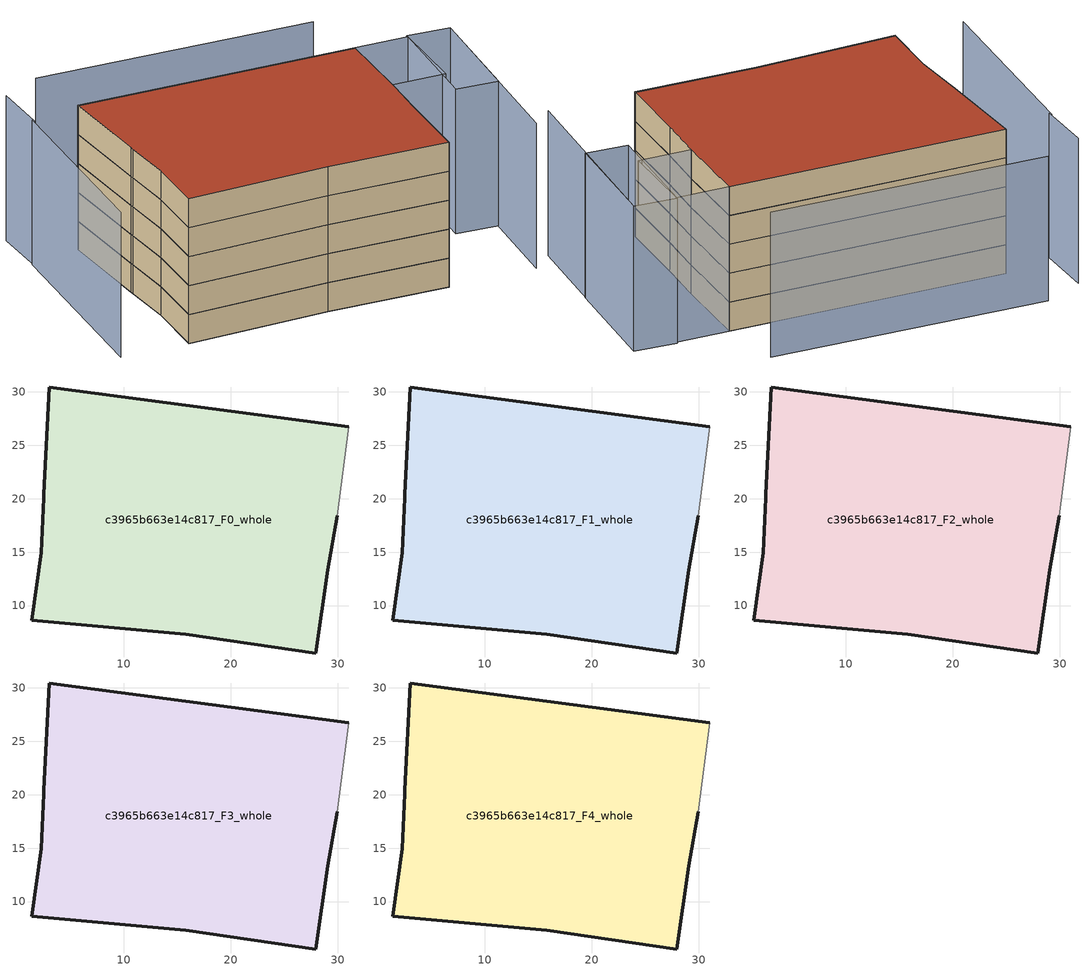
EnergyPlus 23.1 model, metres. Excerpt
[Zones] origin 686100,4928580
c3965b663e14c817_F0_whole
 floor ground (EU_floor_Construction): 27.96,5.57 29.07,13.38 29.94,18.39 31.05,26.71 3.02,30.45 2.49,20.4 2.48,20.11 2.27,14.93 1.36,8.64 15.77,7.31 z0
 wall outside (EU_wall_Construction): 29.94,18.39 29.07,13.38 27.96,5.57 15.77,7.31 1.36,8.64 2.27,14.93 2.48,20.11 2.49,20.4 3.02,30.45 31.05,26.71 z0:3
 wall adiabatic (EU_wall_Construction): 31.05,26.71 29.94,18.39 z0:3
c3965b663e14c817_F1_whole
 floor to c3965b663e14c817_F0_whole (EU_floor_Construction): 27.96,5.57 29.07,13.38 29.94,18.39 31.05,26.71 3.02,30.45 2.49,20.4 2.48,20.11 2.27,14.93 1.36,8.64 15.77,7.31 z3
 wall outside (EU_wall_Construction): 29.94,18.39 29.07,13.38 27.96,5.57 15.77,7.31 1.36,8.64 2.27,14.93 2.48,20.11 2.49,20.4 3.02,30.45 31.05,26.71 z3:6
 wall adiabatic (EU_wall_Construction): 31.05,26.71 29.94,18.39 z3:6
c3965b663e14c817_F2_whole
 floor to c3965b663e14c817_F1_whole (EU_floor_Construction): 27.96,5.57 29.07,13.38 29.94,18.39 31.05,26.71 3.02,30.45 2.49,20.4 2.48,20.11 2.27,14.93 1.36,8.64 15.77,7.31 z6
 wall outside (EU_wall_Construction): 29.94,18.39 29.07,13.38 27.96,5.57 15.77,7.31 1.36,8.64 2.27,14.93 2.48,20.11 2.49,20.4 3.02,30.45 31.05,26.71 z6:9
 wall adiabatic (EU_wall_Construction): 31.05,26.71 29.94,18.39 z6:9
c3965b663e14c817_F3_whole
 floor to c3965b663e14c817_F2_whole (EU_floor_Construction): 27.96,5.57 29.07,13.38 29.94,18.39 31.05,26.71 3.02,30.45 2.49,20.4 2.48,20.11 2.27,14.93 1.36,8.64 15.77,7.31 z9
 wall outside (EU_wall_Construction): 29.94,18.39 29.07,13.38 27.96,5.57 15.77,7.31 1.36,8.64 2.27,14.93 2.48,20.11 2.49,20.4 3.02,30.45 31.05,26.71 z9:12
 wall adiabatic (EU_wall_Construction): 31.05,26.71 29.94,18.39 z9:12
c3965b663e14c817_F4_whole
 floor to c3965b663e14c817_F3_whole (EU_floor_Construction): 27.96,5.57 29.07,13.38 29.94,18.39 31.05,26.71 3.02,30.45 2.49,20.4 2.48,20.11 2.27,14.93 1.36,8.64 15.77,7.31 z12
 wall outside (EU_wall_Construction): 29.94,18.39 29.07,13.38 27.96,5.57 15.77,7.31 1.36,8.64 2.27,14.93 2.48,20.11 2.49,20.4 3.02,30.45 31.05,26.71 z12:15
 wall adiabatic (EU_wall_Construction): 31.05,26.71 29.94,18.39 z12:15
 roof outside (EU_roof_Construction): 31.05,26.71 29.94,18.39 29.07,13.38 27.96,5.57 15.77,7.31 1.36,8.64 2.27,14.93 2.48,20.11 2.49,20.4 3.02,30.45 z15
shading: -2.17,30.15 -5.45,9.68 / -1.56,35.65 -2.12,29.83 / 30.63,33.28 2.71,37.26 / 36.83,4.53 40.68,25.43 / 40.68,25.43 38.6,13.72 / 38.6,13.72 34.34,14.47 / 34.34,14.47 36.42,26.18 / 36.42,26.18 40.68,25.43 / 29.94,18.39 31.05,26.71 / 31.05,26.71 36.39,26 / 36.39,26 35.28,17.67 / 35.28,17.67 29.94,18.39 z0:15
[Building]
EU S2 Campaign: North Axis=0; Terrain=City; Solar Distribution=FullExterior
[Site:Location]
Bologna: Latitude=44.5; Longitude=11.25; Time Zone=1; Elevation=37
[SizingPeriod:WeatherFileDays]
AnnualSizingPeriod: Begin Month=1; Begin Day of Month=1; End Month=12; End Day of Month=31; Day of Week for Start Day=Monday; Use Weather File Daylight Saving Period=No; Use Weather File Rain and Snow Indicators=No
[MATERIAL]
EU_InternalMass_Material: Roughness=MediumRough; Thickness=0.1; Conductivity=1; Density=1800; Specific Heat=900; Thermal Absorptance=0.9; Solar Absorptance=0.7; Visible Absorptance=0.7
[MATERIAL:NOMASS] Roughness=MediumRough; Thermal Absorptance=0.9; Solar Absorptance=0.7; Visible Absorptance=0.7
Name | Thermal Resistance
EU_wall_NoMass | 0.905828
EU_roof_NoMass | 0.37593
EU_floor_NoMass | 0.67114
[CONSTRUCTION]
EU_wall_Construction: EU_wall_NoMass
EU_roof_Construction: EU_roof_NoMass
EU_floor_Construction: EU_floor_NoMass
EU_InternalMass_Construction: EU_InternalMass_Material
[ZONE] Type=1; Multiplier=1; Ceiling Height=autocalculate; Volume=1759.04; Floor Area=autocalculate; Part of Total Floor Area=Yes
c3965b663e14c817_F0_whole; c3965b663e14c817_F1_whole; c3965b663e14c817_F2_whole; c3965b663e14c817_F3_whole; c3965b663e14c817_F4_whole
[INTERNALMASS] Construction=EU_InternalMass_Construction; Surface Area=510.975
Name | Zone or ZoneList
c3965b663e14c817_F0_whole_EU_InternalMass | c3965b663e14c817_F0_whole
c3965b663e14c817_F1_whole_EU_InternalMass | c3965b663e14c817_F1_whole
c3965b663e14c817_F2_whole_EU_InternalMass | c3965b663e14c817_F2_whole
c3965b663e14c817_F3_whole_EU_InternalMass | c3965b663e14c817_F3_whole
c3965b663e14c817_F4_whole_EU_InternalMass | c3965b663e14c817_F4_whole
[OTHEREQUIPMENT] Fuel Type=Electricity; Design Level Calculation Method=Watts/Area; Power per Zone Floor Area=1; Fraction Latent=0; Fraction Radiant=0; Fraction Lost=0; Carbon Dioxide Generation Rate=0; EndUse Subcategory=EU_Step8_InternalGains
Name | Zone or ZoneList or Space or SpaceList | Schedule
EU_Step8_InternalGain_c3965b663e14c817_F0_whole_f000 | c3965b663e14c817_F0_whole | EU_Step8_GainSchedule_c3965b663e14c817_F0_whole_f000
EU_Step8_InternalGain_c3965b663e14c817_F1_whole_f000 | c3965b663e14c817_F1_whole | EU_Step8_GainSchedule_c3965b663e14c817_F1_whole_f000
EU_Step8_InternalGain_c3965b663e14c817_F2_whole_f000 | c3965b663e14c817_F2_whole | EU_Step8_GainSchedule_c3965b663e14c817_F2_whole_f000
EU_Step8_InternalGain_c3965b663e14c817_F3_whole_f000 | c3965b663e14c817_F3_whole | EU_Step8_GainSchedule_c3965b663e14c817_F3_whole_f000
EU_Step8_InternalGain_c3965b663e14c817_F4_whole_f000 | c3965b663e14c817_F4_whole | EU_Step8_GainSchedule_c3965b663e14c817_F4_whole_f000
[ZONEVENTILATION:DESIGNFLOWRATE] Schedule=EU_AlwaysOn; Design Flow Rate Calculation Method=AirChanges/Hour; Air Changes per Hour=0.73129; Ventilation Type=Natural; Fan Pressure Rise=0; Fan Total Efficiency=1; Constant Term Coefficient=1; Temperature Term Coefficient=0; Velocity Term Coefficient=0; Velocity Squared Term Coefficient=0; Minimum Indoor Temperature=-100; Maximum Indoor Temperature=100; Delta Temperature=-100; Minimum Outdoor Temperature=-100; Maximum Outdoor Temperature=100; Maximum Wind Speed=40
Name | Zone or ZoneList or Space or SpaceList
EU_ConstantAir_c3965b663e14c817_F0_whole | c3965b663e14c817_F0_whole
EU_ConstantAir_c3965b663e14c817_F1_whole | c3965b663e14c817_F1_whole
EU_ConstantAir_c3965b663e14c817_F2_whole | c3965b663e14c817_F2_whole
EU_ConstantAir_c3965b663e14c817_F3_whole | c3965b663e14c817_F3_whole
EU_ConstantAir_c3965b663e14c817_F4_whole | c3965b663e14c817_F4_whole
[HVACTEMPLATE:THERMOSTAT] Constant Heating Setpoint=20; Constant Cooling Setpoint=50
EU_HeatOnly_c3965b663e14c817_F0_whole; EU_HeatOnly_c3965b663e14c817_F1_whole; EU_HeatOnly_c3965b663e14c817_F2_whole; EU_HeatOnly_c3965b663e14c817_F3_whole; EU_HeatOnly_c3965b663e14c817_F4_whole
[HVACTEMPLATE:ZONE:IDEALLOADSAIRSYSTEM] System Availability Schedule=EU_AlwaysOn; Maximum Heating Supply Air Temperature=50; Minimum Cooling Supply Air Temperature=13; Maximum Heating Supply Air Humidity Ratio=0.0156; Minimum Cooling Supply Air Humidity Ratio=0.0077; Heating Limit=NoLimit; Cooling Limit=NoLimit; Heating Availability Schedule=EU_AlwaysOn; Cooling Availability Schedule=EU_CoolingOff; Dehumidification Control Type=ConstantSensibleHeatRatio; Cooling Sensible Heat Ratio=0.7; Dehumidification Setpoint=60; Humidification Control Type=None; Humidification Setpoint=30; Outdoor Air Method=None; Outdoor Air Flow Rate per Person=0.00944; Outdoor Air Flow Rate per Zone Floor Area=0; Outdoor Air Flow Rate per Zone=0; Demand Controlled Ventilation Type=None; Outdoor Air Economizer Type=NoEconomizer; Heat Recovery Type=None; Sensible Heat Recovery Effectiveness=0.7; Latent Heat Recovery Effectiveness=0.65
Name | Template Thermostat
c3965b663e14c817_F0_whole | EU_HeatOnly_c3965b663e14c817_F0_whole
c3965b663e14c817_F1_whole | EU_HeatOnly_c3965b663e14c817_F1_whole
c3965b663e14c817_F2_whole | EU_HeatOnly_c3965b663e14c817_F2_whole
c3965b663e14c817_F3_whole | EU_HeatOnly_c3965b663e14c817_F3_whole
c3965b663e14c817_F4_whole | EU_HeatOnly_c3965b663e14c817_F4_whole
[SIZING:ZONE] Zone Cooling Design Supply Air Temperature Input Method=SupplyAirTemperature; Zone Cooling Design Supply Air Temperature=13; Zone Heating Design Supply Air Temperature Input Method=SupplyAirTemperature; Zone Heating Design Supply Air Temperature=50; Zone Cooling Design Supply Air Humidity Ratio=0.008; Zone Heating Design Supply Air Humidity Ratio=0.008; Cooling Design Air Flow Method=DesignDay; Cooling Design Air Flow Rate=0; Cooling Minimum Air Flow per Zone Floor Area=0.000762; Cooling Minimum Air Flow=0; Cooling Minimum Air Flow Fraction=0.2; Heating Design Air Flow Method=DesignDay; Heating Design Air Flow Rate=0; Heating Maximum Air Flow per Zone Floor Area=0.002032; Heating Maximum Air Flow=0.141576; Heating Maximum Air Flow Fraction=0.3; Account for Dedicated Outdoor Air System=No; Dedicated Outdoor Air System Control Strategy=NeutralSupplyAir; Dedicated Outdoor Air Low Setpoint Temperature for Design=autosize; Dedicated Outdoor Air High Setpoint Temperature for Design=autosize; Zone Load Sizing Method=Sensible Load Only No Latent Load; Zone Latent Cooling Design Supply Air Humidity Ratio Input Method=HumidityRatioDifference; Zone Cooling Design Supply Air Humidity Ratio Difference=0.005; Zone Latent Heating Design Supply Air Humidity Ratio Input Method=HumidityRatioDifference; Zone Humidification Design Supply Air Humidity Ratio Difference=0.005
c3965b663e14c817_F0_whole; c3965b663e14c817_F1_whole; c3965b663e14c817_F2_whole; c3965b663e14c817_F3_whole; c3965b663e14c817_F4_whole
[SCHEDULE:CONSTANT]
Name | Hourly Value
EU_AlwaysOn | 1
EU_CoolingOff | 0
[SCHEDULE:FILE] Column Number=1; Rows to Skip at Top=0; Number of Hours of Data=8760; Column Separator=Comma; Interpolate to Timestep=No; Minutes per Item=60; Adjust Schedule for Daylight Savings=Yes
Name | File
EU_Step8_GainSchedule_c3965b663e14c817_F0_whole_f000 | ../../schedules/c3965b663e14c817/c3965b663e14c817_F0_whole_f000_gain.csv
EU_Step8_GainSchedule_c3965b663e14c817_F1_whole_f000 | ../../schedules/c3965b663e14c817/c3965b663e14c817_F1_whole_f000_gain.csv
EU_Step8_GainSchedule_c3965b663e14c817_F2_whole_f000 | ../../schedules/c3965b663e14c817/c3965b663e14c817_F2_whole_f000_gain.csv
EU_Step8_GainSchedule_c3965b663e14c817_F3_whole_f000 | ../../schedules/c3965b663e14c817/c3965b663e14c817_F3_whole_f000_gain.csv
EU_Step8_GainSchedule_c3965b663e14c817_F4_whole_f000 | ../../schedules/c3965b663e14c817/c3965b663e14c817_F4_whole_f000_gain.csv
